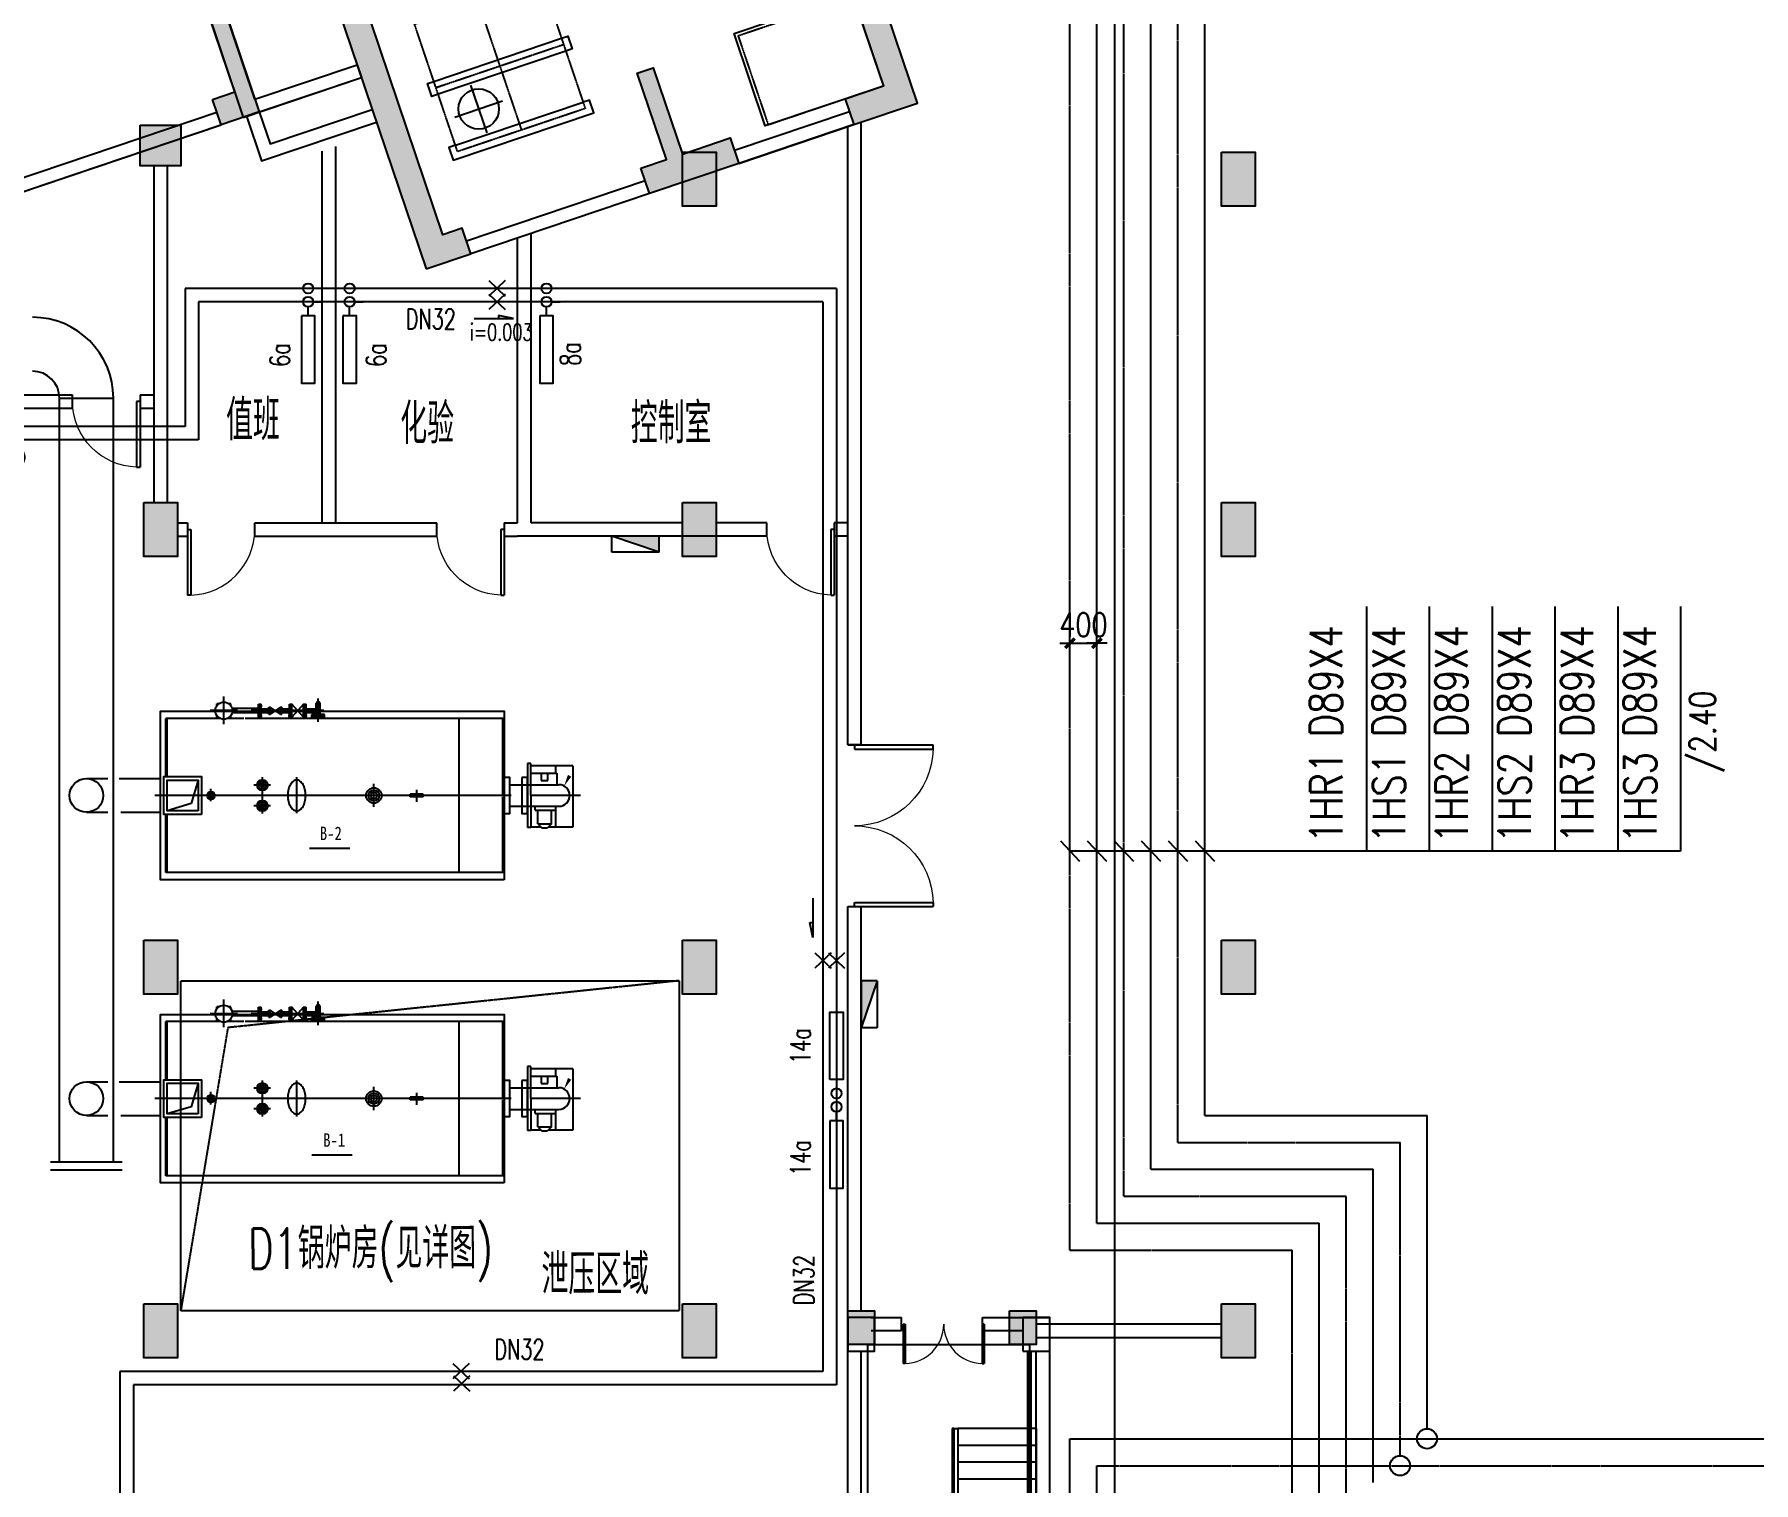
# Model space of a CAD drawing. Extents: x -1348811 to 123514, y -640545 to 749356.
# Drawn here: x -68513 to -42993, y 334108 to 355611 of the extents above; entities that cross this region are included whole.
import ezdxf
from ezdxf.enums import TextEntityAlignment as Align

# ---------------------------------------------------------------- set-up
doc = ezdxf.new("R2010")
doc.units = 0
doc.header["$LTSCALE"] = 10
doc.header["$MEASUREMENT"] = 0
doc.linetypes.add('DASH', pattern=[0.35, 0.25, -0.1])
doc.linetypes.add('DOTE', pattern=[2.42, 2, -0.2, 0.02, -0.2])
doc.layers.get('0').update_dxf_attribs({"linetype": 'CONTINUOUS'})
doc.layers.get('Defpoints').update_dxf_attribs({"linetype": 'CONTINUOUS'})
for name, color, linetype in [('A-STAIRS', 9, 'CONTINUOUS'), ('AC-DAMPER', 6, 'CONTINUOUS'), ('AC-DUCT', 4, 'CONTINUOUS'), ('AC-EQUIP', 3, 'CONTINUOUS'), ('AC-heat-DIM', 6, 'CONTINUOUS'), ('ac-heat-gs', 9, 'CONTINUOUS'), ('ac-heat-hs', 80, 'DASH'), ('AC-heat-散热器', 51, 'CONTINUOUS'), ('AC-PIPE-COPPER', 4, 'CONTINUOUS'), ('AC-PIPE-DIM', 6, 'CONTINUOUS'), ('AC-PIPE-DIM1', 20, 'CONTINUOUS'), ('AC-PIPE-No.', 7, 'CONTINUOUS'), ('AC-TEXT', 3, 'CONTINUOUS'), ('COLU', 1, 'CONTINUOUS'), ('COLU_HATCH', 252, 'CONTINUOUS'), ('dxsqt', 1, 'CONTINUOUS'), ('JPS-J-0', 6, 'CONTINUOUS'), ('JPS-XHS', 7, 'CONTINUOUS'), ('PUB_HATCH', 9, 'CONTINUOUS'), ('STAIR', 9, 'CONTINUOUS'), ('TEXT', 7, 'CONTINUOUS'), ('wall', 8, 'CONTINUOUS'), ('WINDOW', 4, 'CONTINUOUS'), ('防火分区', 6, 'CONTINUOUS')]:
    doc.layers.add(name, color=color, linetype=linetype)
doc.layers.add('ac-temp', color=1, linetype='CONTINUOUS', plot=False)
doc.layers.get('防火分区').off()
doc.styles.add('ac-hztxt', font='', dxfattribs={"width": 0.8, "height": 500})
doc.styles.add('AC-TXT', font='tj-romans1.shx', dxfattribs={"width": 0.8})
doc.styles.add('DIM_FONT', font='SIMPLEX', dxfattribs={"width": 0.8, "bigfont": 'HZTXT'})
doc.styles.add('FS2', font='tjromans.shx', dxfattribs={"width": 0.8, "bigfont": 'tjhztxt.shx'})
doc.styles.add('HZTXT', font='tjromans.shx', dxfattribs={"width": 0.7, "bigfont": 'tjhztxt.shx'})
doc.styles.get('ac-hztxt').set_extended_font_data('SimSun-18030')
doc.dimstyles.new('AC-AXIS150', dxfattribs={"dimtxt": 350, "dimasz": 1, "dimexe": 200, "dimexo": 150, "dimgap": 100, "dimtad": 1, "dimdec": 0, "dimrnd": 10, "dimzin": 0, "dimdsep": 46, "dimtxsty": 'DIM_FONT', "dimblk1": '_DIMX', "dimblk2": '_DIMX', "dimsah": 1, "dimcen": 0.09, "dimclrd": 256, "dimclrt": 7, "dimazin": 0, "dimtfac": 1, "dimtdec": 0, "dimtix": 1, "dimtmove": 2, "dimatfit": 3, "dimldrblk": '_DIMX', "dimfxl": 0, "dimtolj": 1, "dimtzin": 0, "dimlwd": -1, "dimarcsym": 0})

# ---------------------------------------------------------------- blocks, each defined once
blk = doc.blocks.new('$DorLib2D$00000002')
for p, q in [((-0.5, 0), (-0.5, 0.4875)), ((-0.475, 0.4875), (-0.5, 0.4875)), ((-0.475, 0), (-0.475, 0.4875)), ((0.475, 0), (0.475, 0.4875)), ((0.475, 0.4875), (0.5, 0.4875)), ((0.5, 0), (0.5, 0.4875)), ((-0.5, 0), (-0.475, 0)), ((0.5, 0), (0.475, 0))]:
    blk.add_line(p, q)
at = {"lineweight": 13}
for centre, start, end in [((-0.4875, 0), 0, 88.53072), ((0.4875, 0), 91.46928, 180)]:
    blk.add_arc(centre, 0.4875, start, end, dxfattribs=at)
blk = doc.blocks.new('zw')
at = {"layer": 'COLU_HATCH'}
for points in [[(7900, 5600), (8500, 5600), (8500, 5000), (7900, 5000)], [(15950, 5200), (16450, 5200), (16450, 4400), (15950, 4400)], [(23950, 5200), (24450, 5200), (24450, 4400), (23950, 4400)], [(7950, 0), (8450, 0), (8450, -800), (7950, -800)], [(15950, 0), (16450, 0), (16450, -800), (15950, -800)], [(23950, 0), (24450, 0), (24450, -800), (23950, -800)], [(7950, -6500), (8450, -6500), (8450, -7300), (7950, -7300)], [(15950, -6500), (16450, -6500), (16450, -7300), (15950, -7300)], [(23950, -6500), (24450, -6500), (24450, -7300), (23950, -7300)], [(7950, -11900), (8450, -11900), (8450, -12700), (7950, -12700)], [(15950, -11900), (16450, -11900), (16450, -12700), (15950, -12700)], [(23950, -11900), (24450, -11900), (24450, -12700), (23950, -12700)], [(18400, -12000), (18800, -12000), (18800, -12500), (18400, -12500)], [(20800, -12000), (21200, -12000), (21200, -12500), (20800, -12500)]]:
    blk.add_hatch(color=256, dxfattribs=at).paths.add_polyline_path(points)
at = {"layer": 'COLU'}
for points in [[(7900, 5600), (8500, 5600), (8500, 5000), (7900, 5000)], [(15950, 5200), (16450, 5200), (16450, 4400), (15950, 4400)], [(23950, 5200), (24450, 5200), (24450, 4400), (23950, 4400)], [(7950, 0), (8450, 0), (8450, -800), (7950, -800)], [(15950, 0), (16450, 0), (16450, -800), (15950, -800)], [(23950, 0), (24450, 0), (24450, -800), (23950, -800)], [(7950, -6500), (8450, -6500), (8450, -7300), (7950, -7300)], [(15950, -6500), (16450, -6500), (16450, -7300), (15950, -7300)], [(23950, -6500), (24450, -6500), (24450, -7300), (23950, -7300)], [(7950, -11900), (8450, -11900), (8450, -12700), (7950, -12700)], [(15950, -11900), (16450, -11900), (16450, -12700), (15950, -12700)], [(23950, -11900), (24450, -11900), (24450, -12700), (23950, -12700)], [(18400, -12000), (18800, -12000), (18800, -12500), (18400, -12500)], [(20800, -12000), (21200, -12000), (21200, -12500), (20800, -12500)]]:
    blk.add_lwpolyline(points, close=True, dxfattribs=at)
blk = doc.blocks.new('lt')
at = {"linetype": 'DASH'}
blk.add_lwpolyline([(2700, -5600), (300, -5600), (300, -400), (2700, -400)], close=True, dxfattribs=at)
at = {"layer": 'COLU'}
for points in [[(0, 0), (400, 0), (400, -500), (0, -500)], [(400, -5500), (0, -5500), (0, -6000), (400, -6000)]]:
    blk.add_lwpolyline(points, close=True, dxfattribs=at)
at = {"layer": 'STAIR'}
for p, q in [((877, -2768), (1450, -2494)), ((1365, -4350), (1365, -2533)), ((1425, -4350), (1425, -2506)), ((1450, -4350), (1450, -2494)), ((730, -2941), (694, -2766)), ((694, -2766), (915, -2951)), ((915, -2951), (877, -2768)), ((200, -3206), (730, -2941)), ((894, -2850), (1365, -2850)), ((1425, -2850), (1450, -2850)), ((200, -4350), (200, -3206)), ((275, -3168), (275, -5500)), ((325, -3143), (325, -5500)), ((412, -3100), (1365, -3100)), ((1425, -3100), (1450, -3100)), ((200, -3350), (275, -3350)), ((325, -3350), (1365, -3350)), ((1425, -3350), (1450, -3350)), ((200, -3600), (275, -3600)), ((325, -3600), (1365, -3600)), ((1425, -3600), (1450, -3600)), ((200, -3850), (275, -3850)), ((325, -3850), (1365, -3850)), ((1425, -3850), (1450, -3850)), ((200, -4100), (275, -4100)), ((325, -4100), (1365, -4100)), ((1425, -4100), (1450, -4100)), ((200, -4350), (275, -4350)), ((325, -4350), (1365, -4350)), ((1425, -4350), (1365, -4350)), ((1425, -4350), (1450, -4350))]:
    blk.add_line(p, q, dxfattribs=at)
at = {"layer": 'wall', "linetype": 'ByBlock'}
for p, q in [((2600, 0), (0, 0)), ((2600, -200), (400, -200)), ((2600, -200), (400, -200)), ((0, -300), (0, -6000)), ((200, -500), (200, -5500)), ((2800, -600), (2800, -5200)), ((2800, -600), (2800, -5200)), ((3000, -600), (3000, -5200)), ((3000, -600), (3000, -5200)), ((400, -5800), (1000, -5800)), ((1000, -5800), (1000, -6000)), ((2200, -5800), (2200, -6000)), ((2200, -5800), (2650, -5800)), ((1000, -6000), (0, -6000)), ((2650, -6000), (2200, -6000))]:
    blk.add_line(p, q, dxfattribs=at)
at = {"layer": 'WINDOW', "linetype": 'ByBlock', "xscale": 1200, "yscale": 1200, "zscale": 1200}
blk.add_blockref('$DorLib2D$00000002', (1575, -5900), dxfattribs=at)
blk = doc.blocks.new('$DorLib2D$00000001')
for p, q in [((0.45, 0.975), (0.5, 0.975)), ((0.45, 0), (0.45, 0.975)), ((0.5, 0), (0.5, 0.975)), ((0.5, 0), (0.45, 0))]:
    blk.add_line(p, q)
at = {"lineweight": 13}
blk.add_arc((0.475, 0), 0.975, 91.4693, 180, dxfattribs=at)
blk = doc.blocks.new('D-JG--1F')
at = {"layer": 'PUB_HATCH'}
h = blk.add_hatch(color=256, dxfattribs=at)
h.paths.add_polyline_path([(21450, -10000), (19050, -10000), (19050, -10400), (18800, -10400), (18800, -9750), (21450, -9750)])
h.paths.add_polyline_path([(30950, -400), (30950, 300), (28200, 300), (28200, -2700), (27300, -2700), (27300, -3100), (28350, -3100), (28350, -4150), (30700, -4150), (30700, -4675), (30950, -4675), (30950, -3425), (30700, -3425), (30700, -3950), (28600, -3950), (28600, -1800), (30700, -1800), (30700, -2325), (30950, -2325), (30950, -1600), (28600, -1600), (28600, -100), (30700, -100), (30700, -400)])
h.paths.add_polyline_path([(35600, -7600), (35600, -7400), (34450, -7400), (34450, -7600), (32900, -7600), (32900, -7400), (34250, -7400), (34250, -7200), (35600, -7200), (35600, -5650), (35850, -5650), (35850, -7350), (37600, -7350), (37600, -7600)])
h.paths.add_polyline_path([(24750, -3100), (25100, -3100), (25100, -2700), (23550, -2700), (23550, -3100), (24500, -3100), (24500, -5850), (24750, -5850)])
h.paths.add_polyline_path([(39100, -2700), (39100, -3100), (39450, -3100), (39450, -5850), (39700, -5850), (39700, -3100), (40650, -3100), (40650, -2700)])
h.paths.add_polyline_path([(37650, -8850), (37650, -10000), (37400, -10000), (37400, -9100), (34750, -9100), (34750, -9500), (34500, -9500), (34500, -9100), (32900, -9100), (32900, -8850)])
h.paths.add_polyline_path([(42750, -7350), (46000, -7350), (46000, -8250), (45600, -8250), (45600, -7600), (43000, -7600), (43000, -8000), (42750, -8000)])
h.paths.add_polyline_path([(19800, -14100), (19050, -14100), (19050, -12850), (18800, -12850), (18800, -14500), (19800, -14500)])
h.paths.add_polyline_path([(22625, -14100), (23000, -14100), (23000, -14500), (21600, -14500), (21600, -14100), (22375, -14100), (22375, -12200), (22625, -12200)])
h.paths.add_polyline_path([(26800, -14500), (26200, -14500), (26200, -14100), (26550, -14100), (26550, -11900), (26800, -11900)])
h.paths.add_polyline_path([(22625, -11000), (22375, -11000), (22375, -8850), (22625, -8850)])
h.paths.add_polyline_path([(29100, -17100), (29100, -17500), (28100, -17500), (28100, -15750), (28500, -15750), (28500, -17100)])
h.paths.add_polyline_path([(32300, -17100), (31900, -17100), (31900, -15750), (31650, -15750), (31650, -17100), (30900, -17100), (30900, -17500), (32300, -17500)])
h.paths.add_polyline_path([(35800, -17500), (35100, -17500), (35100, -17100), (35400, -17100), (35400, -13350), (34500, -13350), (34500, -13100), (35800, -13100)])
h.paths.add_polyline_path([(28100, -14500), (28500, -14500), (28500, -13350), (30750, -13350), (30750, -13100), (28100, -13100)])
h.paths.add_polyline_path([(26800, -10000), (26800, -9100), (30800, -9100), (30800, -8850), (26550, -8850), (26550, -10000)])
h.paths.add_polyline_path([(28350, -5650), (28350, -7350), (26600, -7350), (26600, -7600), (28600, -7600), (28600, -6500), (30950, -6500), (30950, -6500), (30950, -5775), (30700, -5775), (30700, -6300), (28600, -6300), (28600, -5650)])
h.paths.add_polyline_path([(33100, -1500), (32850, -1500), (32850, -6400), (33100, -6400)])
h.paths.add_polyline_path([(35600, -400), (35600, -4300), (35850, -4300), (35850, -3100), (36900, -3100), (36900, -2700), (36000, -2700), (36000, 0), (35000, 0), (35000, -400)])
h.paths.add_polyline_path([(38000, -14100), (37650, -14100), (37650, -12200), (37400, -12200), (37400, -14500), (38000, -14500)])
h.paths.add_polyline_path([(41575, -8850), (41575, -11000), (41825, -11000), (41825, -8850)])
h.paths.add_polyline_path([(42600, -14100), (42600, -14500), (41200, -14500), (41200, -14100), (41575, -14100), (41575, -12200), (41825, -12200), (41825, -14100)])
h.paths.add_polyline_path([(45000, -14100), (45000, -12850), (45400, -12850), (45400, -14500), (44400, -14500), (44400, -14100)])
h.paths.add_polyline_path([(45600, -9150), (45600, -9600), (45000, -9600), (45000, -10000), (45000, -10000), (45000, -11450), (45400, -11450), (45400, -10000), (46000, -10000), (46000, -9150)])
h.paths.add_polyline_path([(45600, -3900), (45600, -5500), (46000, -5500), (46000, -3500), (44900, -3500), (44900, -3900)])
h.paths.add_polyline_path([(34250, -1700), (34250, -5860), (34450, -5860), (34450, -1700)])
h.paths.add_polyline_path([(34250, -1700), (34250, -5860), (34450, -5860), (34450, -1700)])
h.paths.add_polyline_path([(14550, -7350), (21450, -7350), (21450, -8000), (21200, -8000), (21200, -7600), (18125, -7600), (18125, -10000), (17875, -10000), (17875, -7600), (14800, -7600), (14800, -8000), (14550, -8000)])
h.paths.add_polyline_path([(14550, -10000), (16950, -10000), (16950, -10400), (17200, -10400), (17200, -9750), (14550, -9750)])
h.paths.add_polyline_path([(5050, -400), (5050, 300), (7800, 300), (7800, -2700), (8700, -2700), (8700, -3100), (7650, -3100), (7650, -4150), (5300, -4150), (5300, -4675), (5050, -4675), (5050, -3425), (5300, -3425), (5300, -3950), (7400, -3950), (7400, -1800), (5300, -1800), (5300, -2325), (5050, -2325), (5050, -1600), (7400, -1600), (7400, -100), (5300, -100), (5300, -400)])
h.paths.add_polyline_path([(400, -7600), (400, -7400), (1550, -7400), (1550, -7600), (3100, -7600), (3100, -7400), (1750, -7400), (1750, -7200), (400, -7200), (400, -5650), (150, -5650), (150, -7350), (-1600, -7350), (-1600, -7600)])
h.paths.add_polyline_path([(11250, -3100), (10900, -3100), (10900, -2700), (12450, -2700), (12450, -3100), (11500, -3100), (11500, -5850), (11250, -5850)])
h.paths.add_polyline_path([(-3100, -2700), (-3100, -3100), (-3450, -3100), (-3450, -5850), (-3700, -5850), (-3700, -3100), (-4650, -3100), (-4650, -2700)])
h.paths.add_polyline_path([(-1650, -8850), (-1650, -10000), (-1400, -10000), (-1400, -9100), (1250, -9100), (1250, -9500), (1500, -9500), (1500, -9100), (3100, -9100), (3100, -8850)])
h.paths.add_polyline_path([(-6750, -7350), (-10000, -7350), (-10000, -8250), (-9600, -8250), (-9600, -7600), (-7000, -7600), (-7000, -8000), (-6750, -8000)])
h.paths.add_polyline_path([(16200, -14100), (16950, -14100), (16950, -12850), (17200, -12850), (17200, -14500), (16200, -14500)])
h.paths.add_polyline_path([(13375, -14100), (13000, -14100), (13000, -14500), (14400, -14500), (14400, -14100), (13625, -14100), (13625, -12200), (13375, -12200)])
h.paths.add_polyline_path([(9200, -14500), (9800, -14500), (9800, -14100), (9450, -14100), (9450, -11900), (9200, -11900)])
h.paths.add_polyline_path([(13375, -11000), (13625, -11000), (13625, -8850), (13375, -8850)])
h.paths.add_polyline_path([(6900, -17100), (6900, -17500), (7900, -17500), (7900, -15750), (7500, -15750), (7500, -17100)])
h.paths.add_polyline_path([(3700, -17100), (4100, -17100), (4100, -15750), (4350, -15750), (4350, -17100), (5100, -17100), (5100, -17500), (3700, -17500)])
h.paths.add_polyline_path([(200, -17500), (900, -17500), (900, -17100), (600, -17100), (600, -13350), (1500, -13350), (1500, -13100), (200, -13100)])
h.paths.add_polyline_path([(7900, -14500), (7500, -14500), (7500, -13350), (5250, -13350), (5250, -13100), (7900, -13100)])
h.paths.add_polyline_path([(9200, -10000), (9200, -9100), (5200, -9100), (5200, -8850), (9450, -8850), (9450, -10000)])
h.paths.add_polyline_path([(7650, -5650), (7650, -7350), (9400, -7350), (9400, -7600), (7400, -7600), (7400, -6500), (5050, -6500), (5050, -6500), (5050, -5775), (5300, -5775), (5300, -6300), (7400, -6300), (7400, -5650)])
h.paths.add_polyline_path([(2900, -1500), (3150, -1500), (3150, -6400), (2900, -6400)])
h.paths.add_polyline_path([(400, -400), (400, -4300), (150, -4300), (150, -3100), (-900, -3100), (-900, -2700), (0, -2700), (0, 0), (1000, 0), (1000, -400)])
h.paths.add_polyline_path([(-2000, -14100), (-1650, -14100), (-1650, -12200), (-1400, -12200), (-1400, -14500), (-2000, -14500)])
h.paths.add_polyline_path([(-5575, -8850), (-5575, -11000), (-5825, -11000), (-5825, -8850)])
h.paths.add_polyline_path([(-6600, -14100), (-6600, -14500), (-5200, -14500), (-5200, -14100), (-5575, -14100), (-5575, -12200), (-5825, -12200), (-5825, -14100)])
h.paths.add_polyline_path([(-9000, -14100), (-9000, -12850), (-9400, -12850), (-9400, -14500), (-8400, -14500), (-8400, -14100)])
h.paths.add_polyline_path([(-9600, -9150), (-9600, -9600), (-9000, -9600), (-9000, -10000), (-9000, -10000), (-9000, -11450), (-9400, -11450), (-9400, -10000), (-10000, -10000), (-10000, -9150)])
h.paths.add_polyline_path([(-9600, -3900), (-9600, -5500), (-10000, -5500), (-10000, -3500), (-8900, -3500), (-8900, -3900)])
h.paths.add_polyline_path([(1750, -1700), (1750, -5860), (1550, -5860), (1550, -1700)])
h.paths.add_polyline_path([(1750, -1700), (1750, -5860), (1550, -5860), (1550, -1700)])
edge = h.paths.add_edge_path(flags=17)
edge.add_line((17875, -5500), (18125, -5500))
edge.add_line((18125, -5500), (18125, -3900))
edge.add_line((18125, -3900), (19300, -3900))
edge.add_line((19300, -3900), (19300, -3500))
edge.add_line((19300, -3500), (16700, -3500))
edge.add_line((16700, -3500), (16700, -3900))
edge.add_line((16700, -3900), (17875, -3900))
edge.add_line((17875, -3900), (17875, -5500))
edge.add_line((17875, -5500), (18125, -5500))
h.paths.add_polyline_path([(17875, -5500), (18125, -5500), (18125, -3900), (19300, -3900), (19300, -3500), (16700, -3500), (16700, -3900), (17875, -3900)], flags=17)
edge = h.paths.add_edge_path()
edge.add_line((21600, -3100), (22350, -3100))
edge.add_line((22350, -3100), (22350, -2700))
edge.add_line((22350, -2700), (21200, -2700))
edge.add_line((21200, -2700), (21200, -3500))
edge.add_line((21200, -3500), (20900, -3500))
edge.add_line((20900, -3500), (20900, -3900))
edge.add_line((20900, -3900), (21200, -3900))
edge.add_line((21200, -3900), (21200, -5150))
edge.add_line((21200, -5150), (21450, -5150))
edge.add_line((21450, -5150), (21450, -3900))
edge.add_line((21450, -3900), (21600, -3900))
edge.add_line((21600, -3900), (21600, -3100))
edge.add_line((42600, -3100), (41850, -3100))
edge.add_line((41850, -3100), (41850, -2700))
edge.add_line((41850, -2700), (43000, -2700))
edge.add_line((43000, -2700), (43000, -3500))
edge.add_line((43000, -3500), (43300, -3500))
edge.add_line((43300, -3500), (43300, -3900))
edge.add_line((43300, -3900), (43000, -3900))
edge.add_line((43000, -3900), (43000, -5150))
edge.add_line((43000, -5150), (42750, -5150))
edge.add_line((42750, -5150), (42750, -3900))
edge.add_line((42750, -3900), (42600, -3900))
edge.add_line((42600, -3900), (42600, -3100))
edge.add_line((14400, -3100), (13650, -3100))
edge.add_line((13650, -3100), (13650, -2700))
edge.add_line((13650, -2700), (14800, -2700))
edge.add_line((14800, -2700), (14800, -3500))
edge.add_line((14800, -3500), (15100, -3500))
edge.add_line((15100, -3500), (15100, -3900))
edge.add_line((15100, -3900), (14800, -3900))
edge.add_line((14800, -3900), (14800, -5150))
edge.add_line((14800, -5150), (14550, -5150))
edge.add_line((14550, -5150), (14550, -3900))
edge.add_line((14550, -3900), (14400, -3900))
edge.add_line((14400, -3900), (14400, -3100))
edge.add_line((-6600, -3100), (-5850, -3100))
edge.add_line((-5850, -3100), (-5850, -2700))
edge.add_line((-5850, -2700), (-7000, -2700))
edge.add_line((-7000, -2700), (-7000, -3500))
edge.add_line((-7000, -3500), (-7300, -3500))
edge.add_line((-7300, -3500), (-7300, -3900))
edge.add_line((-7300, -3900), (-7000, -3900))
edge.add_line((-7000, -3900), (-7000, -5150))
edge.add_line((-7000, -5150), (-6750, -5150))
edge.add_line((-6750, -5150), (-6750, -3900))
edge.add_line((-6750, -3900), (-6600, -3900))
edge.add_line((-6600, -3900), (-6600, -3100))
at = {"layer": 'dxsqt'}
blk.add_lwpolyline([(-2000, -14100), (-1650, -14100), (-1650, -12200), (-1400, -12200), (-1400, -14500), (-2000, -14500)], close=True, dxfattribs=at)
for points in [[(200, -17500), (900, -17500), (900, -17100), (600, -17100), (600, -13350), (1500, -13350), (1500, -13100), (200, -13100), (200, -17500)], [(3700, -17100), (4100, -17100), (4100, -15750), (4350, -15750), (4350, -17100), (5100, -17100), (5100, -17500), (3700, -17500), (3700, -17100)], [(6900, -17100), (6900, -17500), (7900, -17500), (7900, -15750), (7500, -15750), (7500, -17100), (6900, -17100)]]:
    blk.add_lwpolyline(points, dxfattribs=at)
blk = doc.blocks.new('Manhole')
for p, q in [((500, -875), (500, -125)), ((125, -500), (875, -500))]:
    blk.add_line(p, q)
blk.add_circle((500, -500), 300)
blk = doc.blocks.new('zzzz')
at = {"layer": 'JPS-J-0', "linetype": 'DASH'}
for p, q in [((-11283, -10564), (-10643, -12458)), ((-10016, -11191), (-11911, -11831))]:
    blk.add_line(p, q, dxfattribs=at)
blk.add_lwpolyline([(-11283, -10564), (-12562, -6774), (-10667, -6134), (-9388, -9924), (-10336, -10244), (-9696, -12139), (-11591, -12778), (-12230, -10883), (-11283, -10564)], dxfattribs=at)
at = {"layer": 'JPS-J-0'}
blk.add_lwpolyline([(-5734, -10432), (-5270, -11806), (-7023, -12397), (-7487, -11023)], close=True, dxfattribs=at)
at = {"layer": 'JPS-J-0', "linetype": 'DASH'}
blk.add_lwpolyline([(-5718, -10479), (-5270, -11806), (-6975, -12381), (-7423, -11055)], close=True, dxfattribs=at)
at = {"layer": 'JPS-J-0', "color": 2}
for points in [[(-11943, -11736), (-10048, -11096)], [(-10048, -11096), (-9953, -11064), (-9889, -11254), (-9984, -11286)], [(-9984, -11286), (-11879, -11926)], [(-11879, -11926), (-11973, -11958), (-12037, -11768), (-11943, -11736)], [(-11623, -12684), (-11718, -12716), (-11654, -12905), (-9569, -12201), (-9633, -12012), (-9728, -12044)], [(-11623, -12684), (-9728, -12044)]]:
    blk.add_lwpolyline(points, dxfattribs=at)
at = {"layer": 'wall'}
for p, q in [((-15826, -9142), (-14771, -12269)), ((-14598, -11999), (-15589, -9062)), ((-14771, -12269), (-13018, -11677)), ((-14598, -11999), (-13082, -11487)), ((-13082, -11487), (-13018, -11677)), ((-18198, -13215), (-15166, -12191)), ((-5774, -12187), (-7480, -12763)), ((-18134, -13404), (-15102, -12381)), ((-5710, -12376), (-7416, -12952)), ((-8806, -13210), (-11459, -14106)), ((-8742, -13400), (-11395, -14295))]:
    blk.add_line(p, q, dxfattribs=at)
for points in [[(-14534, -12189), (-14374, -12662), (-12858, -12151)], [(-14724, -12253), (-14500, -12916), (-12794, -12340)]]:
    blk.add_lwpolyline(points, dxfattribs=at)
at = {"layer": 'JPS-J-0', "linetype": 'DASH', "rotation": 288.6527500774791}
blk.add_blockref('Manhole', (-10963, -11511), dxfattribs=at)
at = {"layer": 'PUB_HATCH', "rotation": 18.65275007800746}
blk.add_blockref('D-JG--1F', (-17845, 1997), dxfattribs=at)
blk = doc.blocks.new('DXHS')
at = {"layer": 'JPS-XHS'}
blk.add_hatch(color=256, dxfattribs=at).paths.add_polyline_path([(-350, 240), (-350, 0), (350, 0)])
at = {"layer": 'JPS-XHS', "linetype": 'Continuous'}
for p, q in [((-350, 240), (-350, 0)), ((-350, 240), (350, 240)), ((-350, 0), (350, 0)), ((350, 240), (350, 0))]:
    blk.add_line(p, q, dxfattribs=at)
at = {"layer": 'JPS-XHS'}
blk.add_line((-350, 240), (350, 0), dxfattribs=at)
blk = doc.blocks.new('xxhhsss')
at = {"layer": 'JPS-XHS'}
for p, rotation in [((-5880, -11502), 180), ((-2530, -18452), 270)]:
    blk.add_blockref('DXHS', p, dxfattribs=dict(at, rotation=rotation))
blk = doc.blocks.new('he1')
at = {"layer": 'ac-heat-gs', "linetype": 'DASH', "ltscale": 5}
for p, q in [((21500, 177933), (21500, 198209)), ((22300, 178733), (22300, 197845)), ((23100, 179533), (23100, 197482)), ((23100, 179533), (26400, 179533)), ((26400, 174881), (26400, 179533)), ((22300, 178733), (25600, 178733)), ((25600, 174081), (25600, 178733)), ((21500, 177933), (24800, 177933)), ((24800, 173281), (24800, 177933)), ((21900, 174733), (71000, 174733)), ((21900, 169733), (21900, 174733))]:
    blk.add_line(p, q, dxfattribs=at)
at = {"layer": 'ac-heat-gs', "linetype": 'ByBlock'}
for p, q in [((21900, 178333), (21900, 198027)), ((22700, 179133), (22700, 197664)), ((23500, 179933), (23500, 197301)), ((23500, 179933), (26800, 179933)), ((26800, 175281), (26800, 179933)), ((22700, 179133), (26000, 179133)), ((26000, 174481), (26000, 179133)), ((21900, 178333), (25200, 178333)), ((25200, 173681), (25200, 178333)), ((21500, 175133), (71400, 175133)), ((21500, 170133), (21500, 175133))]:
    blk.add_line(p, q, dxfattribs=at)
at = {"layer": 'ac-heat-gs'}
for centre in [(26800, 175133), (26400, 174733)]:
    blk.add_circle(centre, 148, dxfattribs=at)
at = {"layer": 'AC-PIPE-DIM1'}
for p, q in [((25902, 187491), (25902, 183859)), ((26834, 187491), (26834, 183859)), ((27766, 187491), (27766, 183859)), ((28698, 187491), (28698, 183859)), ((29630, 187491), (29630, 183859)), ((30562, 187491), (30562, 183859)), ((21357, 184011), (21643, 183706)), ((21757, 184011), (22043, 183706)), ((22157, 184011), (22443, 183706)), ((22557, 184011), (22843, 183706)), ((22957, 184011), (23243, 183706)), ((23357, 184011), (23643, 183706)), ((30562, 183859), (21500, 183859))]:
    blk.add_line(p, q, dxfattribs=at)
at = {"layer": 'AC-PIPE-DIM1', "style": 'AC-TXT', "width": 0.8}
for s, height, p in [('D89X4', 480, (25538, 185548)), ('D89X4', 480, (26470, 185548)), ('D89X4', 480, (27402, 185548)), ('D89X4', 480, (28334, 185548)), ('D89X4', 480, (29266, 185548)), ('D89X4', 480, (30198, 185548)), ('/2.40', 384, (31082, 185027)), ('1HR2', 480, (27408, 183977)), ('1HR3', 480, (29272, 183977)), ('1HR1', 480, (25544, 183977)), ('1HS1', 480, (26476, 183977)), ('1HS2', 480, (28340, 183977)), ('1HS3', 480, (30205, 183977))]:
    blk.add_text(s, height=height, rotation=90, dxfattribs=at).set_placement(p)
blk = doc.blocks.new('GV')
at = {"layer": 'AC-DAMPER'}
for p, q in [((476, 137), (0, -137)), ((476, -137), (0, 137)), ((0, 137), (0, -137)), ((238, -116), (238, 116)), ((476, 137), (476, -137))]:
    blk.add_line(p, q, dxfattribs=at)
blk = doc.blocks.new('b2')
at = {"layer": 'AC-DAMPER'}
for p, q in [((3066, -4990), (3352, -5155)), ((3066, -5155), (3352, -4990)), ((3066, -5155), (3066, -4990)), ((3352, -5155), (3352, -4990)), ((3066, -5190), (3352, -5355)), ((3066, -5355), (3352, -5190)), ((3066, -5355), (3066, -5190)), ((3352, -5355), (3352, -5190))]:
    blk.add_line(p, q, dxfattribs=at)
at = {"layer": 'ac-heat-gs'}
for p, q in [((12873, 15595), (13115, 15366)), ((13115, 15595), (12873, 15366)), ((12873, 15395), (13115, 15166)), ((13115, 15395), (12873, 15166)), ((17833, 15279), (8565, 15279)), ((8565, 15279), (8565, 13229)), ((10266, 15279), (10391, 15279)), ((10882, 15279), (11007, 15279)), ((13805, 15279), (13930, 15279)), ((17833, 15279), (17833, -600)), ((8565, 13229), (700, 13229)), ((700, 13229), (700, 1602)), ((17714, 5616), (17955, 5387)), ((17955, 5616), (17714, 5387)), ((17914, 5616), (18155, 5387)), ((18155, 5616), (17914, 5387)), ((12340, -484), (12582, -713)), ((12582, -484), (12340, -713)), ((7398, -600), (7398, -5072)), ((17833, -600), (7398, -600)), ((12351, -665), (12593, -894)), ((12593, -665), (12351, -894)), ((3066, -5072), (2400, -5072)), ((7398, -5072), (3352, -5072))]:
    blk.add_line(p, q, dxfattribs=at)
at = {"layer": 'ac-heat-hs', "ltscale": 2}
for p, q in [((18033, 15479), (8365, 15479)), ((8365, 15479), (8365, 13429)), ((18033, 15479), (18033, -800)), ((8365, 13429), (500, 13429)), ((500, 13429), (500, 1599)), ((500, 1599), (500, 1599)), ((500, 1599), (500, 1599)), ((7598, -800), (7598, -5272)), ((18033, -800), (7598, -800)), ((3066, -5272), (2000, -5272)), ((7598, -5272), (3352, -5272))]:
    blk.add_line(p, q, dxfattribs=at)
at = {"layer": 'AC-heat-散热器'}
for p, q in [((10191, 15071), (10191, 15204)), ((10807, 15071), (10807, 15204)), ((13730, 15071), (13730, 15204)), ((2990, 13429), (2857, 13429)), ((18033, 3735), (18033, 3602)), ((18033, 3119), (18033, 3252)), ((908, 1910), (775, 1910)), ((500, 1361), (500, 1298)), ((700, 1364), (700, 1301)), ((500, 1003), (500, 776)), ((700, 1005), (700, 779))]:
    blk.add_line(p, q, dxfattribs=at)
for points in [[(10091, 15071), (10091, 14071), (10291, 14071), (10291, 15071)], [(10707, 15071), (10707, 14071), (10907, 14071), (10907, 15071)], [(13630, 15071), (13630, 14071), (13830, 14071), (13830, 15071)], [(2990, 13329), (3990, 13329), (3990, 13529), (2990, 13529)], [(17933, 3735), (17933, 4735), (18133, 4735), (18133, 3735)], [(17933, 3119), (17933, 2119), (18133, 2119), (18133, 3119)], [(908, 1810), (1908, 1810), (1908, 2010), (908, 2010)], [(406, 1003), (406, 1298), (595, 1298), (595, 1003)], [(606, 1005), (606, 1301), (795, 1301), (795, 1005)]]:
    blk.add_lwpolyline(points, close=True, dxfattribs=at)
at = {"layer": 'AC-PIPE-COPPER', "color": 3}
for centre in [(10191, 15479), (10191, 15279), (10807, 15479), (10807, 15279), (13730, 15479), (13730, 15279), (2582, 13429), (2782, 13429), (18033, 3527), (18033, 3327), (500, 1910), (700, 1910)]:
    blk.add_circle(centre, 75, dxfattribs=at)
at = {"layer": 'AC-PIPE-DIM'}
for p, q in [((13019, 15078), (13019, 15030)), ((13240, 15030), (13019, 15078)), ((12654, 15030), (13240, 15030)), ((910, 11204), (863, 10982)), ((863, 10982), (910, 10982)), ((910, 10618), (910, 11204)), ((17685, 6426), (17685, 5840)), ((17638, 6062), (17685, 6062)), ((17685, 5840), (17638, 6062)), ((6191, -4826), (6413, -4778)), ((6777, -4826), (6191, -4826)), ((6413, -4778), (6413, -4826))]:
    blk.add_line(p, q, dxfattribs=at)
at = {"layer": 'ac-temp'}
blk.add_circle((0, 0), 652, dxfattribs=at)
at = {"layer": 'AC-heat-散热器', "xscale": 0.5, "yscale": 0.5, "zscale": 0.5, "rotation": 270}
for p in [(500, 1599), (700, 1602)]:
    blk.add_blockref('GV', p, dxfattribs=at)
at = {"layer": 'AC-heat-DIM', "style": 'HZTXT', "width": 0.7}
for s, height, p in [('DN32', 300, (11638, 14875)), ('i=0.003', 250, (12592, 14705)), ('DN25', 300, (5261, 12872)), ('DN32', 300, (12954, -423)), ('DN32/3.6', 300, (3623, -4911)), ('i=0.003', 250, (6042, -4665))]:
    blk.add_text(s, height=height, dxfattribs=at).set_placement(p)
for s, height, p in [('i=0.003', 250, (1277, 10510)), ('DN25', 300, (1092, 9390)), ('DN32', 300, (17699, 382))]:
    blk.add_text(s, height=height, rotation=90, dxfattribs=at).set_placement(p)
at = {"layer": 'AC-PIPE-No.', "style": 'HZTXT', "width": 0.7}
for s, p in [('6a', (9921, 14314)), ('6a', (11351, 14314)), ('8a', (14234, 14330)), ('14a', (17649, 3964)), ('14a', (17649, 2303))]:
    blk.add_text(s, height=300, rotation=90, dxfattribs=at).set_placement(p)
for s, p in [('10a', (3368, 12659)), ('4a', (1132, 1385))]:
    blk.add_text(s, height=300, dxfattribs=at).set_placement(p)
blk = doc.blocks.new('_DIMX')
blk.add_line((-150, 0), (150, 0))
at = {"const_width": 50}
blk.add_lwpolyline([(-70, -70), (70, 70)], dxfattribs=at)
blk = doc.blocks.new('*D2066')
at = {"layer": 'AC-PIPE-DIM1'}
for p, q in [((-53142, 346570), (-53143, 346570)), ((-53141, 346570), (-52741, 346570)), ((-52740, 346570), (-52739, 346570))]:
    blk.add_line(p, q, dxfattribs=at)
at = {"layer": 'AC-PIPE-DIM1', "color": 0, "lineweight": -2}
for p, q in [((-53141, 346307), (-53141, 346770)), ((-52741, 346307), (-52741, 346770))]:
    blk.add_line(p, q, dxfattribs=at)
at = {"layer": 'Defpoints', "color": 0}
for p in [(-52741, 346570), (-53141, 346157), (-52741, 346157)]:
    blk.add_point(p, dxfattribs=at)
at = {"layer": 'AC-PIPE-DIM1'}
blk.add_blockref('_DIMX', (-53141, 346570), dxfattribs=at)
at = {"layer": 'AC-PIPE-DIM1', "rotation": 180}
blk.add_blockref('_DIMX', (-52741, 346570), dxfattribs=at)
at = {"layer": 'AC-PIPE-DIM1', "color": 7, "insert": (-52941, 346845), "char_height": 350, "attachment_point": 5, "style": 'DIM_FONT'}
blk.add_mtext('\\A1;400', dxfattribs=at)
blk = doc.blocks.new('锅炉')
at = {"layer": 'AC-EQUIP'}
for p, q in [((-900, -525), (-900, 3420)), ((-900, 3420), (-220, 3420)), ((220, 3420), (900, 3420)), ((900, 2789), (900, 3420)), ((-900, 3405), (-220, 3405)), ((-180, 3405), (180, 3405)), ((-95, 3125), (-180, 3405)), ((220, 3405), (900, 3405)), ((180, 3045), (-95, 3125)), ((-68, 2895), (78, 2895)), ((-15, 2910), (-27, 2922)), ((-16, 2879), (-26, 2869)), ((26, 2921), (15, 2910)), ((27, 2868), (15, 2880)), ((910, 2805), (910, 2825)), ((910, 2825), (930, 2825)), ((990, 2585), (990, 2904)), ((1050, 2825), (1070, 2825)), ((1070, 2805), (1070, 2825)), ((834, 2745), (1157, 2745)), ((900, 2513), (900, 2701)), ((910, 2665), (910, 2685)), ((910, 2665), (930, 2665)), ((965, 2340), (965, 2648)), ((1015, 2340), (1015, 2648)), ((1050, 2665), (1070, 2665)), ((1070, 2665), (1070, 2685)), ((900, -525), (900, 2497)), ((990, 1580), (990, 2425)), ((-211, 2295), (212, 2295)), ((-158, 2333), (-145, 2320)), ((-158, 2257), (-145, 2270)), ((-120, 2199), (-120, 2396)), ((-95, 2270), (-81, 2256)), ((-94, 2321), (-81, 2334)), ((94, 2321), (81, 2334)), ((95, 2270), (81, 2256)), ((120, 2199), (120, 2396)), ((158, 2333), (145, 2320)), ((158, 2257), (145, 2270)), ((915, 2340), (1065, 2340)), ((915, 2340), (915, 2310)), ((915, 2325), (1065, 2325)), ((915, 2310), (1065, 2310)), ((935, 2351), (935, 2299)), ((950, 2220), (1030, 2220)), ((950, 2220), (950, 2205)), ((968, 2310), (968, 2220)), ((1012, 2310), (1012, 2220)), ((1030, 2220), (1030, 2205)), ((1045, 2353), (1045, 2299)), ((1065, 2340), (1065, 2310)), ((950, 2205), (1030, 2205)), ((950, 2085), (1030, 2205)), ((1030, 2085), (950, 2205)), ((950, 2085), (1030, 2085)), ((950, 2085), (950, 2070)), ((950, 2070), (1030, 2070)), ((968, 2070), (968, 1980)), ((1012, 2070), (1012, 1980)), ((1030, 2085), (1030, 2070)), ((-208, 1895), (212, 1895)), ((915, 1980), (1065, 1980)), ((915, 1980), (915, 1950)), ((915, 1965), (1065, 1965)), ((915, 1950), (1065, 1950)), ((915, 1815), (1065, 1950)), ((1065, 1815), (915, 1950)), ((915, 1815), (1065, 1815)), ((915, 1815), (915, 1785)), ((935, 1993), (935, 1938)), ((935, 1826), (935, 1773)), ((1045, 1991), (1045, 1943)), ((1045, 1823), (1045, 1776)), ((1065, 1980), (1065, 1950)), ((1065, 1815), (1065, 1785)), ((858, 1645), (1131, 1645)), ((902, 1700), (957, 1700)), ((915, 1800), (1065, 1800)), ((915, 1785), (1065, 1785)), ((915, 1720), (945, 1720)), ((915, 1570), (915, 1720)), ((930, 1570), (930, 1720)), ((945, 1570), (945, 1720)), ((945, 1668), (1075, 1668)), ((945, 1622), (1075, 1622)), ((968, 1785), (968, 1668)), ((1012, 1785), (1012, 1668)), ((897, 1590), (955, 1590)), ((915, 1570), (945, 1570)), ((-35, 1030), (-55, 1050)), ((52, 1047), (36, 1031)), ((-134, 995), (136, 995)), ((-35, 960), (-54, 941)), ((54, 941), (37, 958)), ((-73, 495), (65, 495)), ((-15, 420), (-15, 570)), ((-15, 570), (15, 570)), ((-15, 420), (15, 420)), ((15, 420), (15, 570)), ((-900, -510), (-15, -510)), ((-900, -525), (-15, -525)), ((-126, -592), (-126, -838)), ((15, -510), (900, -510)), ((15, -525), (900, -525)), ((126, -592), (126, -838)), ((-373, -838), (-373, -798)), ((373, -798), (-373, -798)), ((373, -838), (373, -798)), ((-331, -919), (-378, -966)), ((-378, -966), (-378, -1030)), ((0, -838), (-373, -838)), ((-369, -957), (-369, -838)), ((-331, -919), (-173, -919)), ((-331, -919), (-331, -1077)), ((-173, -888), (-126, -888)), ((-173, -888), (-173, -1125)), ((-126, -838), (-126, -1165)), ((0, -838), (373, -838)), ((0, -1418), (0, -838)), ((126, -838), (126, -1165)), ((260, -959), (175, -959)), ((175, -959), (175, -1036)), ((260, -838), (260, -1140)), ((346, -1325), (346, -838)), ((-331, -1077), (-378, -1030)), ((-369, -1325), (-369, -1039)), ((-126, -1125), (-369, -1125)), ((-331, -1077), (-173, -1077)), ((260, -1140), (126, -1140)), ((175, -1036), (260, -1036)), ((346, -1125), (260, -1125)), ((346, -1325), (-369, -1325))]:
    blk.add_line(p, q, dxfattribs=at)
at = {"layer": 'AC-EQUIP', "linetype": 'DOTE', "ltscale": 0.3}
for p, q in [((0, -609), (0, 3549)), ((-900, 0), (900, 0))]:
    blk.add_line(p, q, dxfattribs=at)
at = {"layer": 'AC-EQUIP'}
for points in [[(-220, 3005), (-220, 3445), (220, 3445), (220, 3005)], [(-180, 3045), (-180, 3405), (180, 3405), (180, 3045)], [(210, -525), (-210, -525), (-210, -592), (210, -592)], [(210, -731), (-210, -731), (-210, -798), (210, -798)]]:
    blk.add_lwpolyline(points, close=True, dxfattribs=at)
blk.add_lwpolyline([(0, 2000, 0.05934), (-72, 1991, 0.072877), (-127, 1969, 0.106718), (-168, 1932, 0.155603), (-180, 1895, 0.155603), (-168, 1858, 0.106718), (-127, 1821, 0.072877), (-72, 1799, 0.05934), (0, 1790, 0.05934), (72, 1799, 0.072877), (127, 1821, 0.106718), (168, 1858, 0.155603), (180, 1895, 0.155603), (168, 1932, 0.106718), (127, 1969, 0.072877), (72, 1991, 0.05934)], format="xyb", close=True, dxfattribs=at)
for centre, radius in [((0, 2895), 45), ((0, 2895), 30), ((0, 2895), 15), ((990, 2745), 100), ((-120, 2295), 62.5), ((-120, 2295), 44.3), ((-120, 2295), 22.5), ((120, 2295), 62.5), ((120, 2295), 44.3), ((120, 2295), 22.5), ((0, 995), 90), ((0, 995), 63.8), ((0, 995), 37.5)]:
    blk.add_circle(centre, radius, dxfattribs=at)
for centre, radius, start, end in [((1072, 1645), 22.7, 276.7329, 83.2671), ((0, -1165), 126, 180, 0)]:
    blk.add_arc(centre, radius, start, end, dxfattribs=at)
blk.add_solid([(219, -1309), (241, -1270), (111, -1225)], dxfattribs=at)

msp = doc.modelspace()

# ---------------------------------------------------------------- linework, layer by layer
at = {"layer": 'A-STAIRS', "linetype": 'DASH'}
msp.add_lwpolyline([(-58940.8, 341560.1), (-65641.9, 340863), (-66340.8, 336660.1)], dxfattribs=at)
msp.add_lwpolyline([(-58940.8, 336660.1), (-66340.8, 336660.1), (-66340.8, 341560.1), (-58940.8, 341560.1)], close=True, dxfattribs=at)
at = {"layer": 'AC-DUCT'}
msp.add_line((-68140.8, 350210.1), (-67340.8, 350210.1), dxfattribs=at)
at = {"layer": 'ac-heat-gs', "linetype": 'ByBlock'}
for p, q in [((-68140.8, 338867.7), (-68140.8, 350210.1)), ((-67340.8, 338867.7), (-67340.8, 350210.1)), ((-67208.2, 338867.7), (-68273.4, 338867.7)), ((-67208.2, 338746.3), (-68273.4, 338746.3))]:
    msp.add_line(p, q, dxfattribs=at)
at = {"layer": 'ac-heat-gs'}
for p, q in [((-67740.8, 344560.1), (-67423.2, 344560.1)), ((-67252.9, 344560.1), (-66640.8, 344560.1)), ((-67740.8, 344060.1), (-67423.2, 344060.1)), ((-67232, 344060.1), (-66640.8, 344060.1)), ((-67740.8, 340060.1), (-67423.2, 340060.1)), ((-67252.9, 340060.1), (-66640.8, 340060.1)), ((-67740.8, 339560.1), (-67423.2, 339560.1)), ((-67232, 339560.1), (-66640.8, 339560.1))]:
    msp.add_line(p, q, dxfattribs=at)
msp.add_lwpolyline([(-77283.3, 356887.7), (-52481.9, 356887.7), (-52481.9, 328721.1), (-77283.3, 328721.1)], close=True, dxfattribs=at)
for centre in [(-67740.8, 344310.1), (-67740.8, 339810.1)]:
    msp.add_circle(centre, 250, dxfattribs=at)
at = {"layer": 'ac-heat-gs', "linetype": 'ByBlock'}
for radius in [1200, 400]:
    msp.add_arc((-68540.8, 350210.1), radius, 0, 90, dxfattribs=at)
at = {"layer": 'AC-PIPE-COPPER'}
for points in [[(-61540.8, 343060.1), (-66640.8, 343060.1), (-66640.8, 345560.1), (-61540.8, 345560.1)], [(-61540.8, 338560.1), (-66640.8, 338560.1), (-66640.8, 341060.1), (-61540.8, 341060.1)]]:
    msp.add_lwpolyline(points, close=True, dxfattribs=at)
at = {"layer": 'AC-TEXT'}
for p, q in [((-63830.3, 343520.9), (-64430.7, 343520.9)), ((-63793.9, 338968), (-64394.2, 338968))]:
    msp.add_line(p, q, dxfattribs=at)
at = {"layer": 'COLU'}
msp.add_lwpolyline([(-56440.8, 336060.1), (-56040.8, 336060.1), (-56040.8, 336560.1), (-56440.8, 336560.1)], close=True, dxfattribs=at)
at = {"layer": 'wall'}
for p, q in [((-65238.8, 354648.6), (-63722.8, 355160.4)), ((-65174.8, 354459.1), (-63658.9, 354970.9)), ((-68964.7, 353179.8), (-65743.3, 354267.2)), ((-58056.7, 353695.6), (-56351.3, 354271.3)), ((-56440.8, 347960.1), (-56440.8, 354241.1)), ((-56440.8, 348360.1), (-56440.8, 354241.1)), ((-56240.8, 345060.1), (-56240.8, 354308.6)), ((-56240.8, 345060.1), (-56240.8, 354308.6)), ((-64240.8, 348360.1), (-64240.8, 353877.3)), ((-64040.8, 348360.1), (-64040.8, 353944.8)), ((-66740.8, 353660.1), (-66740.8, 348660.1)), ((-66540.8, 353660.1), (-66540.8, 348660.1)), ((-61340.8, 348360.1), (-61340.8, 352587)), ((-61140.8, 348360.1), (-61140.8, 352654.6)), ((-69440.8, 350260.1), (-67945.2, 350260.1)), ((-67945.2, 350060.1), (-67945.2, 350260.1)), ((-66945.2, 350260.1), (-66740.8, 350260.1)), ((-66945.2, 350260.1), (-66945.2, 350060.1)), ((-69440.8, 350060.1), (-67945.2, 350060.1)), ((-66945.2, 350060.1), (-66740.8, 350060.1)), ((-66390.8, 348360.1), (-66240.9, 348360.1)), ((-66240.9, 348360.1), (-66240.9, 348160.1)), ((-65240.9, 348360.1), (-62540.5, 348360.1)), ((-65240.9, 348160.1), (-65240.9, 348360.1)), ((-62540.5, 348160.1), (-62540.5, 348360.1)), ((-61540.5, 348360.1), (-61340.8, 348360.1)), ((-61540.5, 348360.1), (-61540.5, 348160.1)), ((-58890.8, 348360.1), (-61140.8, 348360.1)), ((-57640.8, 348360.1), (-58390.8, 348360.1)), ((-57640.8, 348160.1), (-57640.8, 348360.1)), ((-56440.8, 348360.1), (-56640.8, 348360.1)), ((-66390.8, 348160.1), (-66240.9, 348160.1)), ((-65240.9, 348160.1), (-62540.5, 348160.1)), ((-61540.5, 348160.1), (-61340.8, 348160.1)), ((-57640.8, 348160.1), (-61340.8, 348160.1)), ((-56440.8, 348160.1), (-56640.8, 348160.1)), ((-56440.8, 345060.1), (-56440.8, 348160.1)), ((-56440.8, 345060.1), (-56440.8, 347760.1)), ((-56440.8, 330760.1), (-56440.8, 342660.1)), ((-56240.8, 336660.1), (-56240.8, 342660.1)), ((-56240.8, 335760.1), (-56240.8, 336060.1))]:
    msp.add_line(p, q, dxfattribs=at)
at = {"layer": 'wall', "linetype": 'ByBlock'}
for p, q in [((-56640.8, 348360.1), (-56640.8, 348160.1)), ((-56440.8, 345060.1), (-56240.8, 345060.1)), ((-56240.8, 345060.1), (-56440.8, 345060.1)), ((-56240.8, 345060.1), (-56440.8, 345060.1)), ((-56440.8, 345060.1), (-56240.8, 345060.1)), ((-56440.8, 342660.1), (-56240.8, 342660.1)), ((-56440.8, 342660.1), (-56240.8, 342660.1)), ((-50890.8, 336460.1), (-53640.8, 336460.1)), ((-50890.8, 336260.1), (-53640.8, 336260.1))]:
    msp.add_line(p, q, dxfattribs=at)

# ---------------------------------------------------------------- block references
at = {"layer": 'AC-EQUIP', "xscale": 1.272306087310426, "yscale": 1.272306087310426, "zscale": 1.272306087303112, "rotation": 90}
for p in [(-62208.8, 344310.1), (-62208.8, 339810.1)]:
    msp.add_blockref('锅炉', p, dxfattribs=at)
at = {"layer": 'ac-heat-gs'}
for name, p in [('he1', (-74640.8, 159626.6)), ('b2', (-74640.8, 336360.1))]:
    msp.add_blockref(name, p, dxfattribs=at)
at = {"layer": 'COLU'}
msp.add_blockref('zw', (-74840.8, 348660.1), dxfattribs=at)
at = {"layer": 'JPS-XHS'}
msp.add_blockref('xxhhsss', (-53710.7, 359662.4), dxfattribs=at)
at = {"layer": 'wall', "rotation": 180}
msp.add_blockref('lt', (-53440.8, 330560.1), dxfattribs=at)
at = {"layer": 'WINDOW', "linetype": 'ByBlock'}
for name, p, xscale, yscale, zscale, rotation in [('$DorLib2D$00000001', (-67445.2, 350160.1), -1000, 1000, -1000, 179.9999999999833), ('$DorLib2D$00000001', (-65740.9, 348260.1), 1000, 1000, -1000, 180.0000000000167), ('$DorLib2D$00000001', (-62040.5, 348260.1), -1000, 1000, -1000, 179.9999999999833), ('$DorLib2D$00000001', (-57140.8, 348260.1), -1000, 1000, -1000, 179.9999999999833), ('$DorLib2D$00000002', (-56340.8, 343860.1), -2400, 2400, 2400, 270.0000000000111)]:
    msp.add_blockref(name, p, dxfattribs=dict(at, xscale=xscale, yscale=yscale, zscale=zscale, rotation=rotation))
at = {"layer": '防火分区'}
msp.add_blockref('zzzz', (-50640.8, 366647.8), dxfattribs=at)

# ---------------------------------------------------------------- texts
at = {"layer": 'AC-TEXT', "style": 'ac-hztxt', "width": 0.8}
for s, p in [('B-2', (-64112.7, 343588.3)), ('B-1', (-64062.8, 339033.8))]:
    msp.add_text(s, height=200, dxfattribs=at).set_placement(p, align=Align.BOTTOM_CENTER)
at = {"layer": 'AC-TEXT', "style": 'FS2', "width": 0.7}
msp.add_text('D1锅炉房(见详图)', height=600, rotation=0.16112, dxfattribs=at).set_placement((-65339.9, 337280.6))
at = {"layer": 'TEXT', "style": 'FS2', "width": 0.7}
for s, p in [('值班', (-65267.7, 349403.4)), ('化验', (-62681.4, 349351.3)), ('控制室', (-59059.4, 349356.4))]:
    msp.add_text(s, height=600, rotation=0.16112, dxfattribs=at).set_placement(p, align=Align.BOTTOM_CENTER)
msp.add_text('泄压区域', height=600, rotation=0.16112, dxfattribs=at).set_placement((-60984.5, 336897.7))

# ---------------------------------------------------------------- dimensions: what is measured, and where the dimension line sits
at = {"layer": 'AC-PIPE-DIM1'}
dim = msp.add_linear_dim(base=(-52740.8, 346570.2), p1=(-53140.8, 346157.4), p2=(-52740.8, 346157.4), dimstyle='AC-AXIS150', dxfattribs=at)
dim.commit()
dim.dimension.update_dxf_attribs({"geometry": '*D2066', "text_midpoint": (-52940.8, 346845.2)})

doc.saveas('drawing.dxf')
